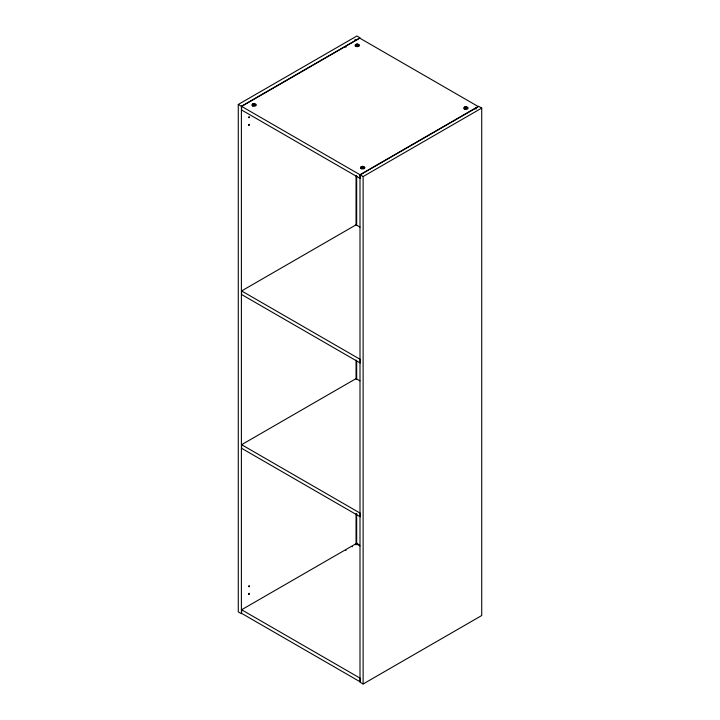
<?xml version="1.0" encoding="UTF-8"?>
<svg xmlns="http://www.w3.org/2000/svg" width="720" height="720" viewBox="0 0 720 720"><rect width="100%" height="100%" fill="white"/><g stroke="black" fill="none" stroke-linecap="round" stroke-linejoin="round"><path stroke-width="1.08" d="M238.275 104.472L356.877 36L360 37.8L241.398 106.281L238.275 104.472L238.275 611.919L241.398 613.719L241.398 106.281M241.605 106.398L359.793 38.16L478.395 106.641L360.207 174.87L360.207 178.479L241.605 109.998L241.605 106.398L363.123 176.553L481.725 108.081L481.725 615.528L363.123 684L360 682.2L360 174.753L478.602 106.281L481.725 108.081M241.605 290.925L360.207 359.397L360.207 363.006L241.605 294.525L241.605 290.925L356.049 224.847L359.937 227.097M241.605 444.69L360.207 513.171L360.207 516.771L241.605 448.299L241.605 444.69L356.049 378.621L359.937 380.871M241.605 609.759L360.207 678.231L360.207 681.84L241.605 613.359L241.605 609.759L356.886 543.204M355.842 44.406L357.444 44.1M252.639 103.995L254.241 103.68M464.463 107.118L466.065 106.803M361.251 166.698L362.862 166.392M355.626 46.206L356.058 46.431A2.214 1.278 0 0 0 359.505 45.459A2.214 1.278 0 0 0 356.328 44.226A2.214 1.278 0 0 0 356.058 46.431M464.238 108.918L464.679 109.134A2.214 1.278 0 0 0 468.117 108.171A2.214 1.278 0 0 0 464.94 106.929A2.214 1.278 0 0 0 464.679 109.134M252.423 105.795L252.855 106.011A2.214 1.278 0 0 0 256.293 105.048A2.214 1.278 0 0 0 253.116 103.806A2.214 1.278 0 0 0 252.855 106.011M361.035 168.507L361.467 168.723A2.214 1.278 0 0 0 364.914 167.751A2.214 1.278 0 0 0 361.737 166.518A2.214 1.278 0 0 0 361.467 168.723M356.67 39.726L355.005 39.483L356.049 40.086M475.272 108.198L476.316 108.801L474.651 108.558M357.642 543.888L359.586 545.013M356.049 543.69L359.937 545.931M363.123 176.553L363.123 684M356.67 175.563L356.67 224.964M356.67 360.81L356.67 378.765M356.67 513.486L356.67 543.798M356.049 175.923L356.049 225.324M356.049 360.045L356.049 379.134M356.049 513.846L356.049 544.887M345.645 47.169A1.179 0.684 -60 0 1 346.059 47.061M345.861 550.44A1.179 0.684 -60 0 1 346.059 550.422M352.125 546.804A1.179 0.684 -60 0 1 352.35 546.66M248.58 117.396C249.597 119.034 249.795 114.885 248.58 117.396M248.58 125.091C249.597 126.72 249.795 122.571 248.58 125.091M248.58 586.404C249.597 588.033 249.795 583.884 248.58 586.404M248.58 594.09C249.597 595.728 249.795 591.57 248.58 594.09M253.359 104.292L252.945 104.535L253.674 104.958L252.945 105.381L255.24 105.381L254.502 104.958L255.24 104.535L254.817 104.292L253.359 104.292M356.562 44.712L356.562 46.035L358.443 45.792L357.714 45.369L358.443 44.946L356.562 44.712M361.971 167.004L361.557 167.247L362.286 167.661L361.557 168.084L363.852 168.084L363.123 167.661L363.852 167.247L361.971 167.004M465.183 107.415L464.76 107.658L465.498 108.081L464.76 108.504L467.055 108.504L466.326 108.081L467.055 107.658L465.183 107.415"/></g></svg>
